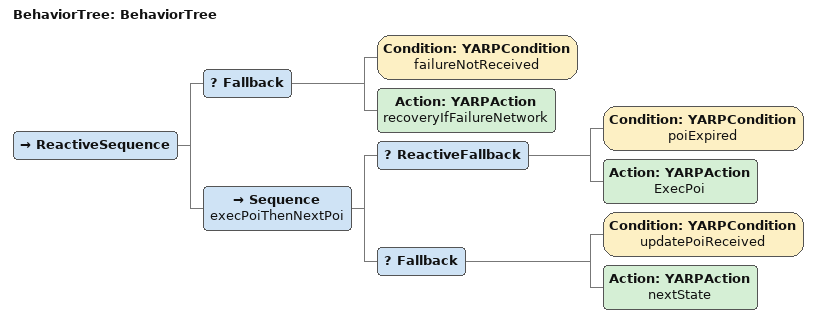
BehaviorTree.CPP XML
<?xml version="1.0"?>
<!--
 Copyright (C) 2020 Fondazione Istituto Italiano di Tecnologia (IIT)
 All Rights Reserved.
-->
<root main_tree_to_execute="BehaviorTree">
  <BehaviorTree ID="BehaviorTree">

    <ReactiveSequence>
      <Fallback>
        <Condition ID="YARPCondition" name="failureNotReceived"/>
        <Action ID="YARPAction" name="recoveryIfFailureNetwork"/>
      </Fallback>
        <Sequence name= "execPoiThenNextPoi">
          <ReactiveFallback>
            <Condition ID="YARPCondition" name="poiExpired"/>
            <!-- This action periodically sends a start signal. To stop this action it requires to halt it. -->
            <Action ID="YARPAction" name="ExecPoi"/>
          </ReactiveFallback>
          <!--This action send a signal to google in order to force the transaction to the next state  -->
          <Fallback>
            <Condition ID="YARPCondition" name="updatePoiReceived"/>
            <Action ID="YARPAction" name="nextState"/>
          </Fallback>
        </Sequence>
    </ReactiveSequence>
  </BehaviorTree>
</root>
